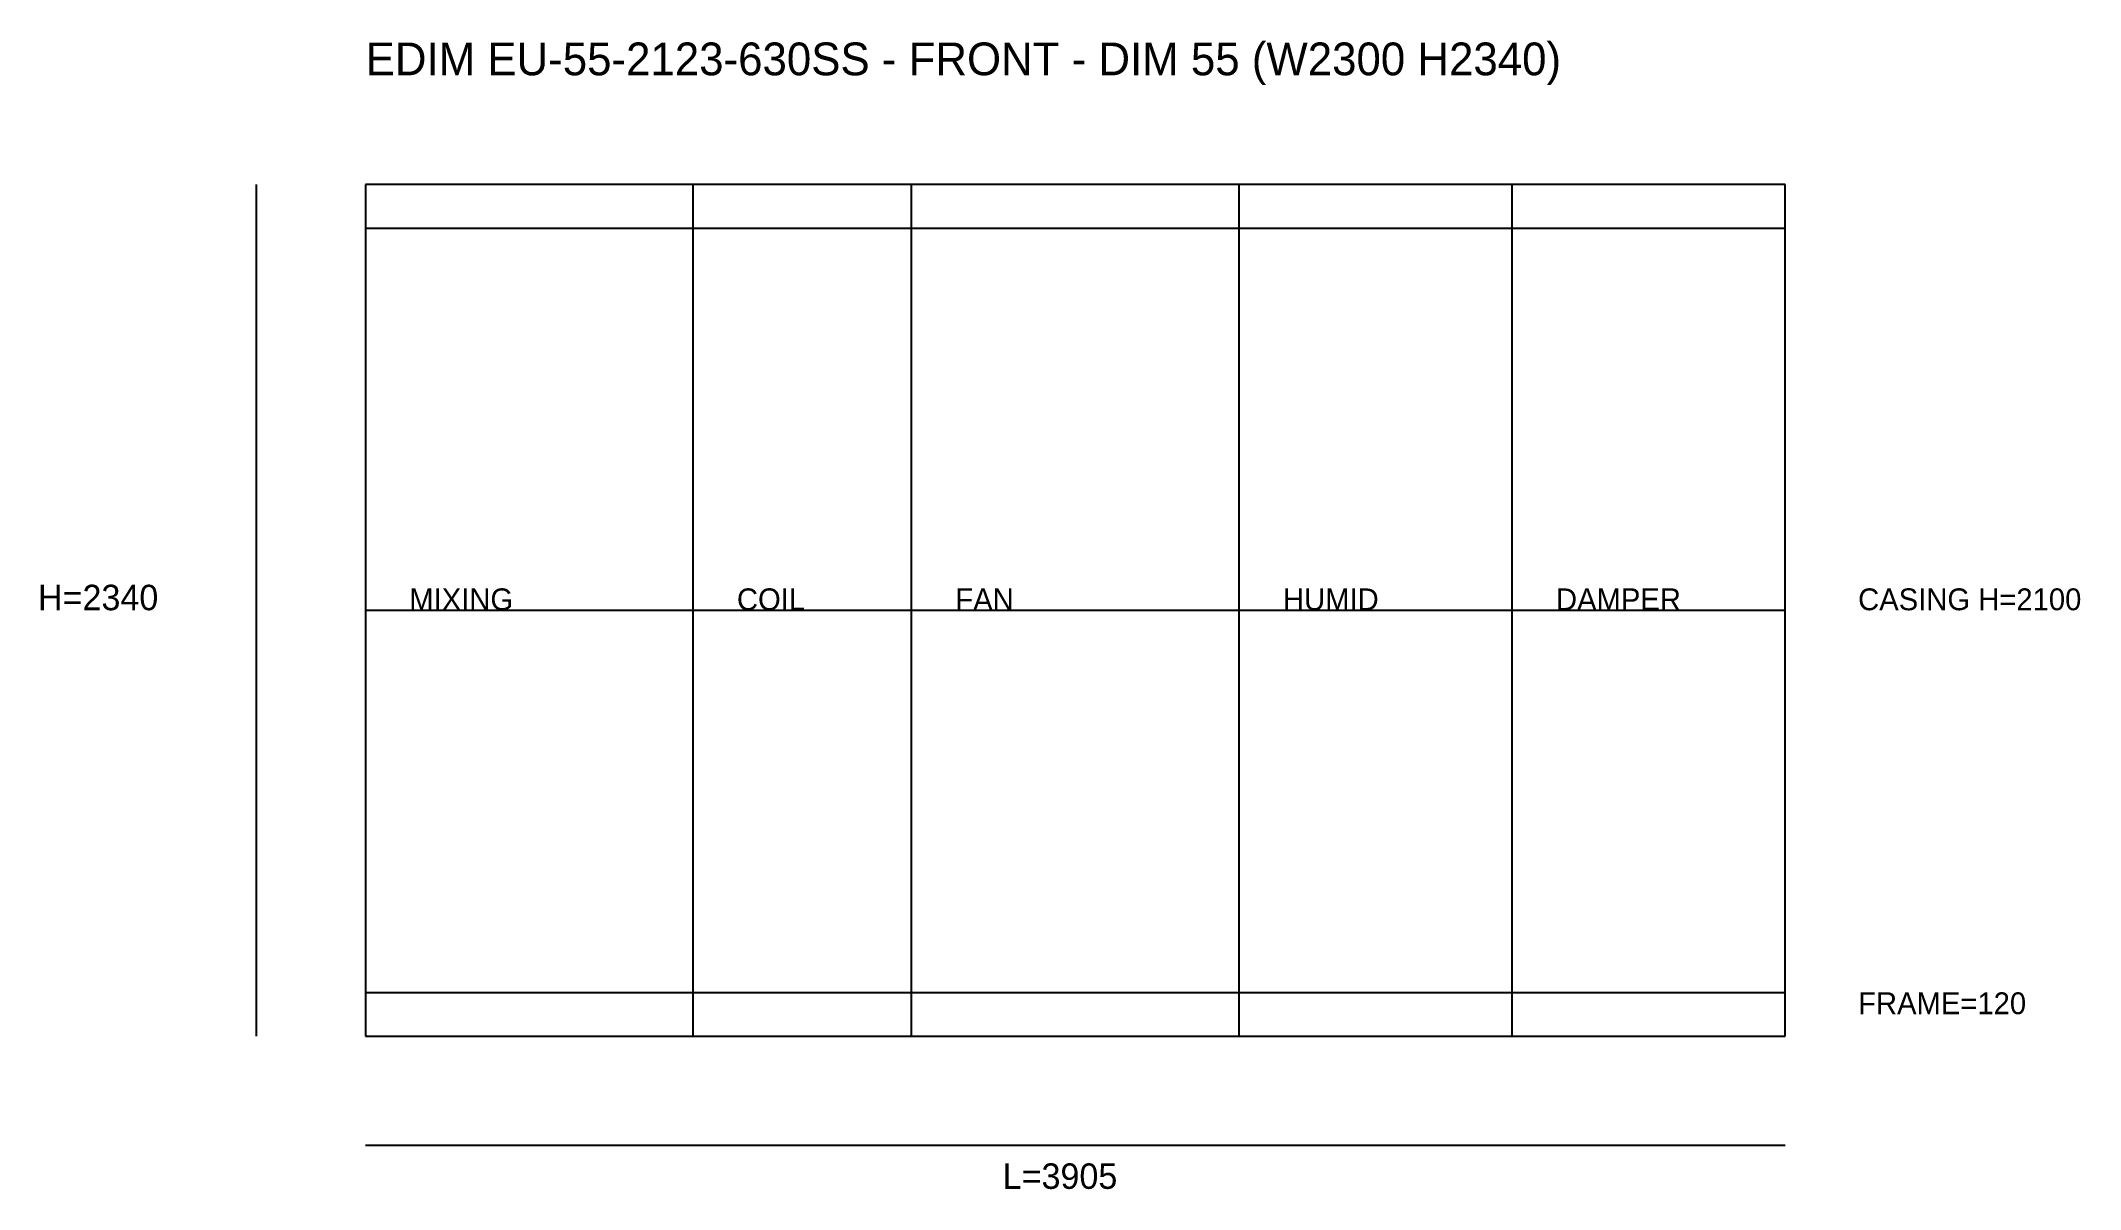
# Model space of a CAD drawing. Header units: millimetres. Extents: x -892 to 4710, y -421 to 2735.
import ezdxf

# ---------------------------------------------------------------- set-up
doc = ezdxf.new("R2010")
doc.units = ezdxf.units.MM
for name, color, linetype in [('DIM', 1, 'CONTINUOUS'), ('OUTLINE', 7, 'CONTINUOUS'), ('SECTION', 3, 'CONTINUOUS'), ('TEXT', 5, 'CONTINUOUS')]:
    doc.layers.add(name, color=color, linetype=linetype)

msp = doc.modelspace()

# ---------------------------------------------------------------- linework, layer by layer
at = {"layer": 'DIM'}
for p, q in [((-300, 0), (-300, 2340)), ((0, 1170), (3900, 1170)), ((0, -300), (3900, -300))]:
    msp.add_line(p, q, dxfattribs=at)
at = {"layer": 'OUTLINE'}
for p, q in [((3900, 2340), (0, 2340)), ((0, 2340), (0, 0)), ((3900, 0), (3900, 2340)), ((0, 2220), (3900, 2220)), ((0, 120), (3900, 120)), ((0, 0), (3900, 0))]:
    msp.add_line(p, q, dxfattribs=at)
at = {"layer": 'SECTION'}
for p, q in [((900, 0), (900, 2340)), ((1500, 0), (1500, 2340)), ((2400, 0), (2400, 2340)), ((3150, 0), (3150, 2340))]:
    msp.add_line(p, q, dxfattribs=at)

# ---------------------------------------------------------------- texts
at = {"layer": 'DIM'}
for s, p in [('CASING H=2100', (4100, 1170)), ('FRAME=120', (4100, 60))]:
    msp.add_text(s, height=60, dxfattribs=at).set_placement(p)
at = {"layer": 'TEXT'}
for s, height, p in [('EDIM EU-55-2123-630SS - FRONT - DIM 55 (W2300 H2340)', 90, (0, 2640)), ('H=2340', 70, (-900, 1170)), ('MIXING', 60, (120, 1170)), ('COIL', 60, (1020, 1170)), ('FAN', 60, (1620, 1170)), ('HUMID', 60, (2520, 1170)), ('DAMPER', 60, (3270, 1170)), ('L=3905', 70, (1750, -420))]:
    msp.add_text(s, height=height, dxfattribs=at).set_placement(p)

doc.saveas('drawing.dxf')
